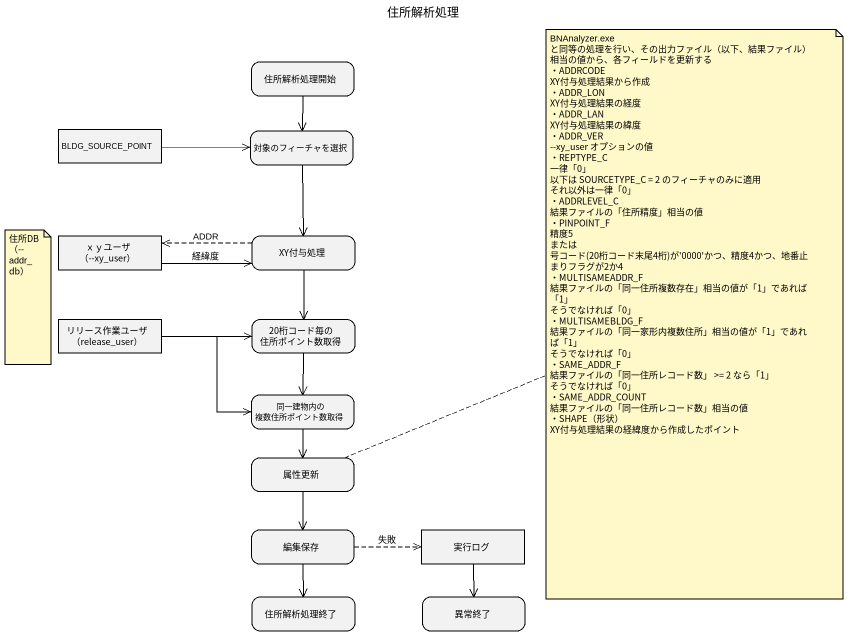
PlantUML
@startuml
title 住所解析処理
hide empty description
state 住所解析処理開始
state BLDG_SOURCE_POINT <<object>>
state 対象のフィーチャを選択
state "ｘｙユーザ （--xy_user）" as ｘｙユーザ_xy_user <<object>>
state XY付与処理
state "リリース作業ユーザ （release_user）" as リリース作業ユーザ_release_user <<object>>
state "20桁コード毎の 住所ポイント数取得" as s20桁コード毎の_住所ポイント数取得
state "同一建物内の 複数住所ポイント数取得" as 同一建物内の_複数住所ポイント数取得
state 属性更新
state 編集保存
state 実行ログ <<object>>
state 住所解析処理終了
state 異常終了
住所解析処理開始 --> 対象のフィーチャを選択
BLDG_SOURCE_POINT -right-> 対象のフィーチャを選択
対象のフィーチャを選択 --> XY付与処理
ｘｙユーザ_xy_user -right-> XY付与処理 : 経緯度
XY付与処理 -left[dashed]-> ｘｙユーザ_xy_user : ADDR
XY付与処理 --> s20桁コード毎の_住所ポイント数取得
リリース作業ユーザ_release_user -right-> s20桁コード毎の_住所ポイント数取得
リリース作業ユーザ_release_user -right-> 同一建物内の_複数住所ポイント数取得
s20桁コード毎の_住所ポイント数取得 --> 同一建物内の_複数住所ポイント数取得
同一建物内の_複数住所ポイント数取得 --> 属性更新
属性更新 --> 編集保存
編集保存 -right[dashed]-> 実行ログ : 失敗
編集保存 --> 住所解析処理終了
実行ログ --> 異常終了
note right of 属性更新
  BNAnalyzer.exe と同等の処理を行い、その出力ファイル（以下、結果ファイル）相当の値から、各フィールドを更新する
  ・ADDRCODE
  XY付与処理結果から作成
  ・ADDR_LON
  XY付与処理結果の経度
  ・ADDR_LAN
  XY付与処理結果の緯度
  ・ADDR_VER
  ~--xy_user オプションの値
  ・REPTYPE_C
  一律「0」
  以下は SOURCETYPE_C = 2 のフィーチャのみに適用
  それ以外は一律「0」
  ・ADDRLEVEL_C
  結果ファイルの「住所精度」相当の値
  ・PINPOINT_F
  精度5
  または
  号コード(20桁コード末尾4桁)が'0000'かつ、精度4かつ、地番止まりフラグが2か4
  ・MULTISAMEADDR_F
  結果ファイルの「同一住所複数存在」相当の値が「1」であれば「1」
  そうでなければ「0」
  ・MULTISAMEBLDG_F
  結果ファイルの「同一家形内複数住所」相当の値が「1」であれば「1」
  そうでなければ「0」
  ・SAME_ADDR_F
  結果ファイルの「同一住所レコード数」 >= 2 なら「1」
  そうでなければ「0」
  ・SAME_ADDR_COUNT
  結果ファイルの「同一住所レコード数」相当の値
  ・SHAPE（形状）
  XY付与処理結果の経緯度から作成したポイント
end note
note as N2
  住所DB
  （--addr_db）
end note
@enduml
